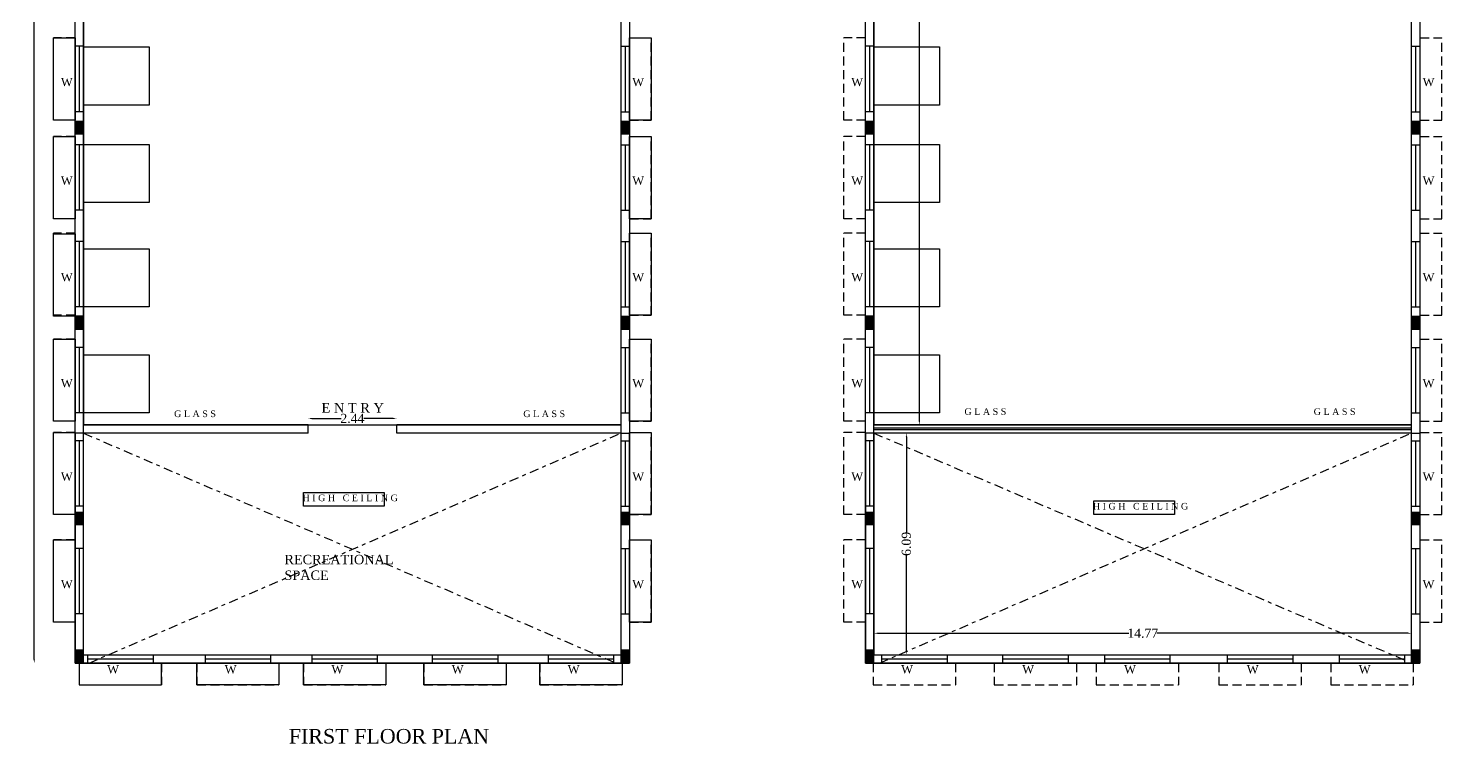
# Model space of a CAD drawing. Header units: metres. Extents: x 3520 to 17931, y 2577 to 6638.
# Drawn here: x 3549.74 to 3588.58, y 2623.7 to 2643.36 of the extents above; entities that cross this region are included whole.
import ezdxf

# ---------------------------------------------------------------- set-up
doc = ezdxf.new("R2010")
doc.units = ezdxf.units.M
doc.header["$MEASUREMENT"] = 0
doc.linetypes.add('DASHDOT2', pattern=[0.5, 0.25, -0.125, 0, -0.125])
doc.linetypes.add('DASHED2', pattern=[0.375, 0.25, -0.125])
for name, color, linetype in [('BLK_1_FLR_1_AC_ROOM_1', 7, 'Continuous'), ('BLK_1_FLR_1_BLT_UP_AREA', 7, 'Continuous'), ('BLK_1_FLR_1_CARPET_AREA', 7, 'Continuous'), ('BLK_1_FLR_1_CHAJJA', 7, 'Continuous'), ('BLK_1_FLR_1_EXIT_WIDTH_DOOR', 7, 'Continuous'), ('BLK_1_FLR_1_ROOM_1_LIGHT_VENTILATION_1', 7, 'Continuous'), ('BLK_1_FLR_1_ROOM_1_LIGHT_VENTILATION_2', 7, 'Continuous'), ('BLK_1_FLR_1_ROOM_1_LIGHT_VENTILATION_3', 7, 'Continuous'), ('BLK_1_FLR_1_ROOM_1_LIGHT_VENTILATION_4', 7, 'Continuous'), ('BLK_1_FLR_2_AC_ROOM_1', 7, 'Continuous'), ('BLK_1_FLR_2_BLT_UP_AREA', 7, 'Continuous'), ('BLK_1_FLR_2_BLT_UP_AREA_DEDUCT', 7, 'Continuous'), ('BLK_1_FLR_2_CARPET_AREA', 7, 'Continuous'), ('BLK_1_FLR_2_ROOM_1_LIGHT_VENTILATION_1', 7, 'Continuous'), ('BLK_1_FLR_2_ROOM_1_LIGHT_VENTILATION_2', 7, 'Continuous'), ('BLK_1_FLR_2_ROOM_1_LIGHT_VENTILATION_3', 7, 'Continuous'), ('BLK_1_FLR_2_ROOM_1_LIGHT_VENTILATION_4', 7, 'Continuous')]:
    doc.layers.add(name, color=color, linetype=linetype)
doc.styles.add('ANAND', font='times.ttf')
doc.styles.get("Standard").update_dxf_attribs({"font": 'times.ttf'})
doc.dimstyles.new('STANDARD$0', dxfattribs={"dimtxt": 0.25, "dimasz": 0.1, "dimexe": 2, "dimexo": 2, "dimgap": 0, "dimtad": 0, "dimzin": 0, "dimdsep": 46, "dimtxsty": 'ANAND', "dimcen": 0.0625, "dimdle": 2.5, "dimse1": 1, "dimse2": 1, "dimclrd": 2, "dimclre": 9, "dimadec": 0, "dimazin": 0, "dimtfac": 1, "dimtix": 1, "dimtofl": 0, "dimtmove": 2, "dimatfit": 3, "dimldrblk": 'OBLIQUE', "dimfxl": 0, "dimtolj": 1, "dimtzin": 0, "dimarcsym": 0})

# ---------------------------------------------------------------- blocks, each defined once
blk = doc.blocks.new('*D25')
at = {"color": 2, "lineweight": -2}
for p, q in [((3549.902, 2685.521), (3549.902, 2656.169)), ((3549.902, 2626.017), (3549.902, 2655.369))]:
    blk.add_line(p, q, dxfattribs=at)
at = {"color": 2}
for points in [[(3549.885, 2685.521), (3549.919, 2685.521), (3549.902, 2685.621)], [(3549.885, 2626.017), (3549.919, 2626.017), (3549.902, 2625.917)]]:
    blk.add_solid(points, dxfattribs=at)
at = {"layer": 'Defpoints', "color": 0}
for p in [(3552.273, 2685.621), (3549.902, 2625.917), (3552.273, 2625.917)]:
    blk.add_point(p, dxfattribs=at)
at = {"color": 0, "insert": (3549.902, 2655.769), "char_height": 0.25, "attachment_point": 5, "rotation": 90, "style": 'ANAND'}
blk.add_mtext('\\A1;59.70', dxfattribs=at)
blk = doc.blocks.new('_Oblique')
at = {"color": 0, "linetype": 'ByBlock', "lineweight": -2}
blk.add_line((-0.5, -0.5), (0.5, 0.5), dxfattribs=at)
blk = doc.blocks.new('*D42')
at = {"color": 2, "lineweight": -2}
for p, q in [((3573.869, 2632.137), (3573.869, 2629.499)), ((3573.869, 2626.247), (3573.869, 2628.885))]:
    blk.add_line(p, q, dxfattribs=at)
at = {"color": 2}
for points in [[(3573.852, 2632.137), (3573.885, 2632.137), (3573.869, 2632.237)], [(3573.852, 2626.247), (3573.885, 2626.247), (3573.869, 2626.147)]]:
    blk.add_solid(points, dxfattribs=at)
at = {"layer": 'Defpoints', "color": 0}
for p in [(3574.481, 2632.237), (3573.869, 2626.147), (3574.481, 2626.147)]:
    blk.add_point(p, dxfattribs=at)
at = {"color": 0, "insert": (3573.869, 2629.192), "char_height": 0.25, "attachment_point": 5, "rotation": 90, "style": 'ANAND'}
blk.add_mtext('\\A1;6.09', dxfattribs=at)
blk = doc.blocks.new('*D43')
at = {"color": 2, "lineweight": -2}
for p, q in [((3573.078, 2626.736), (3579.98, 2626.736)), ((3587.652, 2626.736), (3580.751, 2626.736))]:
    blk.add_line(p, q, dxfattribs=at)
at = {"color": 2}
for points in [[(3573.078, 2626.752), (3573.078, 2626.719), (3572.978, 2626.736)], [(3587.652, 2626.752), (3587.652, 2626.719), (3587.752, 2626.736)]]:
    blk.add_solid(points, dxfattribs=at)
at = {"layer": 'Defpoints', "color": 0}
for p in [(3572.978, 2626.615), (3587.752, 2626.736), (3587.752, 2626.615)]:
    blk.add_point(p, dxfattribs=at)
at = {"color": 0, "insert": (3580.365, 2626.736), "char_height": 0.25, "attachment_point": 5, "style": 'ANAND'}
blk.add_mtext('\\A1;14.77', dxfattribs=at)
blk = doc.blocks.new('*D44')
at = {"color": 2, "lineweight": -2}
for p, q in [((3574.226, 2682.653), (3574.226, 2658.008)), ((3574.226, 2632.566), (3574.226, 2657.211))]:
    blk.add_line(p, q, dxfattribs=at)
at = {"color": 2}
for points in [[(3574.209, 2682.653), (3574.243, 2682.653), (3574.226, 2682.753)], [(3574.209, 2632.566), (3574.243, 2632.566), (3574.226, 2632.466)]]:
    blk.add_solid(points, dxfattribs=at)
at = {"layer": 'Defpoints', "color": 0}
for p in [(3575.741, 2682.753), (3574.226, 2632.466), (3575.741, 2632.466)]:
    blk.add_point(p, dxfattribs=at)
at = {"color": 0, "insert": (3574.226, 2657.609), "char_height": 0.25, "attachment_point": 5, "rotation": 90, "style": 'ANAND'}
blk.add_mtext('\\A1;50.29', dxfattribs=at)
blk = doc.blocks.new('*D72')
at = {"layer": 'BLK_1_FLR_1_EXIT_WIDTH_DOOR', "color": 2, "lineweight": -2}
for p, q in [((3557.527, 2632.639), (3558.332, 2632.639)), ((3559.763, 2632.639), (3558.958, 2632.639))]:
    blk.add_line(p, q, dxfattribs=at)
at = {"layer": 'BLK_1_FLR_1_EXIT_WIDTH_DOOR', "color": 2}
for points in [[(3557.527, 2632.656), (3557.527, 2632.623), (3557.427, 2632.639)], [(3559.763, 2632.656), (3559.763, 2632.623), (3559.863, 2632.639)]]:
    blk.add_solid(points, dxfattribs=at)
at = {"layer": 'Defpoints', "color": 0}
for p in [(3557.427, 2632.466), (3559.863, 2632.639), (3559.863, 2632.466)]:
    blk.add_point(p, dxfattribs=at)
at = {"layer": 'BLK_1_FLR_1_EXIT_WIDTH_DOOR', "color": 0, "insert": (3558.645, 2632.639), "char_height": 0.25, "attachment_point": 5, "style": 'ANAND'}
blk.add_mtext('\\A1;2.44', dxfattribs=at)

msp = doc.modelspace()

# ---------------------------------------------------------------- hatches: boundary and pattern name
h = msp.add_hatch(color=256)
h.paths.add_polyline_path([(3551.258, 2640.823), (3551.144, 2640.823), (3551.144, 2640.557), (3551.258, 2640.557)])
h.paths.add_polyline_path([(3551.144, 2640.823), (3551.03, 2640.823), (3551.03, 2640.557), (3551.144, 2640.557)])
h.paths.add_polyline_path([(3551.258, 2640.557), (3551.144, 2640.557), (3551.144, 2640.442), (3551.258, 2640.442)])
h.paths.add_polyline_path([(3551.144, 2640.557), (3551.03, 2640.557), (3551.03, 2640.442), (3551.144, 2640.442)])
h = msp.add_hatch(color=256)
h.paths.add_polyline_path([(3566.26, 2640.823), (3566.146, 2640.823), (3566.146, 2640.557), (3566.26, 2640.557)])
h.paths.add_polyline_path([(3566.146, 2640.823), (3566.032, 2640.823), (3566.032, 2640.557), (3566.146, 2640.557)])
h.paths.add_polyline_path([(3566.26, 2640.557), (3566.146, 2640.557), (3566.146, 2640.442), (3566.26, 2640.442)])
h.paths.add_polyline_path([(3566.146, 2640.557), (3566.032, 2640.557), (3566.032, 2640.442), (3566.146, 2640.442)])
h = msp.add_hatch(color=256)
h.paths.add_polyline_path([(3572.978, 2640.823), (3572.864, 2640.823), (3572.864, 2640.557), (3572.978, 2640.557)])
h.paths.add_polyline_path([(3572.864, 2640.823), (3572.75, 2640.823), (3572.75, 2640.557), (3572.864, 2640.557)])
h.paths.add_polyline_path([(3572.978, 2640.557), (3572.864, 2640.557), (3572.864, 2640.443), (3572.978, 2640.443)])
h.paths.add_polyline_path([(3572.864, 2640.557), (3572.75, 2640.557), (3572.75, 2640.443), (3572.864, 2640.443)])
h = msp.add_hatch(color=256)
h.paths.add_polyline_path([(3587.981, 2640.823), (3587.866, 2640.823), (3587.866, 2640.557), (3587.981, 2640.557)])
h.paths.add_polyline_path([(3587.866, 2640.823), (3587.752, 2640.823), (3587.752, 2640.557), (3587.866, 2640.557)])
h.paths.add_polyline_path([(3587.981, 2640.557), (3587.866, 2640.557), (3587.866, 2640.443), (3587.981, 2640.443)])
h.paths.add_polyline_path([(3587.866, 2640.557), (3587.752, 2640.557), (3587.752, 2640.443), (3587.866, 2640.443)])
h = msp.add_hatch(color=256)
h.paths.add_polyline_path([(3551.258, 2635.451), (3551.144, 2635.451), (3551.144, 2635.185), (3551.258, 2635.185)])
h.paths.add_polyline_path([(3551.144, 2635.451), (3551.03, 2635.451), (3551.03, 2635.185), (3551.144, 2635.185)])
h.paths.add_polyline_path([(3551.258, 2635.185), (3551.144, 2635.185), (3551.144, 2635.07), (3551.258, 2635.07)])
h.paths.add_polyline_path([(3551.144, 2635.185), (3551.03, 2635.185), (3551.03, 2635.07), (3551.144, 2635.07)])
h = msp.add_hatch(color=256)
h.paths.add_polyline_path([(3566.26, 2635.451), (3566.146, 2635.451), (3566.146, 2635.185), (3566.26, 2635.185)])
h.paths.add_polyline_path([(3566.146, 2635.451), (3566.032, 2635.451), (3566.032, 2635.185), (3566.146, 2635.185)])
h.paths.add_polyline_path([(3566.26, 2635.185), (3566.146, 2635.185), (3566.146, 2635.07), (3566.26, 2635.07)])
h.paths.add_polyline_path([(3566.146, 2635.185), (3566.032, 2635.185), (3566.032, 2635.07), (3566.146, 2635.07)])
h = msp.add_hatch(color=256)
h.paths.add_polyline_path([(3572.978, 2635.451), (3572.864, 2635.451), (3572.864, 2635.185), (3572.978, 2635.185)])
h.paths.add_polyline_path([(3572.864, 2635.451), (3572.75, 2635.451), (3572.75, 2635.185), (3572.864, 2635.185)])
h.paths.add_polyline_path([(3572.978, 2635.185), (3572.864, 2635.185), (3572.864, 2635.07), (3572.978, 2635.07)])
h.paths.add_polyline_path([(3572.864, 2635.185), (3572.75, 2635.185), (3572.75, 2635.07), (3572.864, 2635.07)])
h = msp.add_hatch(color=256)
h.paths.add_polyline_path([(3587.981, 2635.451), (3587.867, 2635.451), (3587.867, 2635.185), (3587.981, 2635.185)])
h.paths.add_polyline_path([(3587.867, 2635.451), (3587.752, 2635.451), (3587.752, 2635.185), (3587.867, 2635.185)])
h.paths.add_polyline_path([(3587.981, 2635.185), (3587.867, 2635.185), (3587.867, 2635.07), (3587.981, 2635.07)])
h.paths.add_polyline_path([(3587.867, 2635.185), (3587.752, 2635.185), (3587.752, 2635.07), (3587.867, 2635.07)])
h = msp.add_hatch(color=256)
h.paths.add_polyline_path([(3551.258, 2630.079), (3551.144, 2630.079), (3551.144, 2629.812), (3551.258, 2629.812)])
h.paths.add_polyline_path([(3551.144, 2630.079), (3551.03, 2630.079), (3551.03, 2629.812), (3551.144, 2629.812)])
h.paths.add_polyline_path([(3551.258, 2629.812), (3551.144, 2629.812), (3551.144, 2629.698), (3551.258, 2629.698)])
h.paths.add_polyline_path([(3551.144, 2629.812), (3551.03, 2629.812), (3551.03, 2629.698), (3551.144, 2629.698)])
h = msp.add_hatch(color=256)
h.paths.add_polyline_path([(3566.26, 2630.079), (3566.146, 2630.079), (3566.146, 2629.812), (3566.26, 2629.812)])
h.paths.add_polyline_path([(3566.146, 2630.079), (3566.032, 2630.079), (3566.032, 2629.812), (3566.146, 2629.812)])
h.paths.add_polyline_path([(3566.26, 2629.812), (3566.146, 2629.812), (3566.146, 2629.698), (3566.26, 2629.698)])
h.paths.add_polyline_path([(3566.146, 2629.812), (3566.032, 2629.812), (3566.032, 2629.698), (3566.146, 2629.698)])
h = msp.add_hatch(color=256)
h.paths.add_polyline_path([(3572.978, 2630.079), (3572.864, 2630.079), (3572.864, 2629.813), (3572.978, 2629.813)])
h.paths.add_polyline_path([(3572.864, 2630.079), (3572.75, 2630.079), (3572.75, 2629.813), (3572.864, 2629.813)])
h.paths.add_polyline_path([(3572.978, 2629.813), (3572.864, 2629.813), (3572.864, 2629.698), (3572.978, 2629.698)])
h.paths.add_polyline_path([(3572.864, 2629.813), (3572.75, 2629.813), (3572.75, 2629.698), (3572.864, 2629.698)])
h = msp.add_hatch(color=256)
h.paths.add_polyline_path([(3572.978, 2630.079), (3572.864, 2630.079), (3572.864, 2629.812), (3572.978, 2629.812)])
h.paths.add_polyline_path([(3572.864, 2630.079), (3572.75, 2630.079), (3572.75, 2629.812), (3572.864, 2629.812)])
h.paths.add_polyline_path([(3572.978, 2629.812), (3572.864, 2629.812), (3572.864, 2629.698), (3572.978, 2629.698)])
h.paths.add_polyline_path([(3572.864, 2629.812), (3572.75, 2629.812), (3572.75, 2629.698), (3572.864, 2629.698)])
h = msp.add_hatch(color=256)
h.paths.add_polyline_path([(3587.981, 2630.079), (3587.867, 2630.079), (3587.867, 2629.813), (3587.981, 2629.813)])
h.paths.add_polyline_path([(3587.867, 2630.079), (3587.752, 2630.079), (3587.752, 2629.813), (3587.867, 2629.813)])
h.paths.add_polyline_path([(3587.981, 2629.813), (3587.867, 2629.813), (3587.867, 2629.698), (3587.981, 2629.698)])
h.paths.add_polyline_path([(3587.867, 2629.813), (3587.752, 2629.813), (3587.752, 2629.698), (3587.867, 2629.698)])
h = msp.add_hatch(color=256)
h.paths.add_polyline_path([(3551.258, 2626.297), (3551.144, 2626.297), (3551.144, 2626.031), (3551.258, 2626.031)])
h.paths.add_polyline_path([(3551.144, 2626.297), (3551.03, 2626.297), (3551.03, 2626.031), (3551.144, 2626.031)])
h.paths.add_polyline_path([(3551.258, 2626.031), (3551.144, 2626.031), (3551.144, 2625.917), (3551.258, 2625.917)])
h.paths.add_polyline_path([(3551.144, 2626.031), (3551.03, 2626.031), (3551.03, 2625.917), (3551.144, 2625.917)])
h = msp.add_hatch(color=256)
h.paths.add_polyline_path([(3566.26, 2626.297), (3566.146, 2626.297), (3566.146, 2626.031), (3566.26, 2626.031)])
h.paths.add_polyline_path([(3566.146, 2626.297), (3566.032, 2626.297), (3566.032, 2626.031), (3566.146, 2626.031)])
h.paths.add_polyline_path([(3566.26, 2626.031), (3566.146, 2626.031), (3566.146, 2625.917), (3566.26, 2625.917)])
h.paths.add_polyline_path([(3566.146, 2626.031), (3566.032, 2626.031), (3566.032, 2625.917), (3566.146, 2625.917)])
h = msp.add_hatch(color=256)
h.paths.add_polyline_path([(3572.978, 2626.298), (3572.864, 2626.298), (3572.864, 2626.031), (3572.978, 2626.031)])
h.paths.add_polyline_path([(3572.864, 2626.298), (3572.75, 2626.298), (3572.75, 2626.031), (3572.864, 2626.031)])
h.paths.add_polyline_path([(3572.978, 2626.031), (3572.864, 2626.031), (3572.864, 2625.917), (3572.978, 2625.917)])
h.paths.add_polyline_path([(3572.864, 2626.031), (3572.75, 2626.031), (3572.75, 2625.917), (3572.864, 2625.917)])
h = msp.add_hatch(color=256)
h.paths.add_polyline_path([(3587.981, 2626.298), (3587.866, 2626.298), (3587.866, 2626.031), (3587.981, 2626.031)])
h.paths.add_polyline_path([(3587.866, 2626.298), (3587.752, 2626.298), (3587.752, 2626.031), (3587.866, 2626.031)])
h.paths.add_polyline_path([(3587.981, 2626.031), (3587.866, 2626.031), (3587.866, 2625.917), (3587.981, 2625.917)])
h.paths.add_polyline_path([(3587.866, 2626.031), (3587.752, 2626.031), (3587.752, 2625.917), (3587.866, 2625.917)])

# ---------------------------------------------------------------- linework, layer by layer
for p, q in [((3551.03, 2632.237), (3551.03, 2685.621)), ((3566.26, 2685.621), (3566.26, 2632.237)), ((3572.75, 2632.237), (3572.75, 2685.621)), ((3587.981, 2685.621), (3587.981, 2632.237)), ((3551.258, 2632.237), (3551.258, 2685.393)), ((3572.978, 2632.237), (3572.978, 2685.393)), ((3566.032, 2632.237), (3566.032, 2679.072)), ((3587.752, 2632.237), (3587.752, 2679.072)), ((3587.752, 2632.238), (3587.752, 2679.072)), ((3551.258, 2642.869), (3551.03, 2642.869)), ((3551.144, 2641.069), (3551.144, 2642.869)), ((3566.032, 2642.869), (3566.26, 2642.869)), ((3566.146, 2641.069), (3566.146, 2642.869)), ((3572.978, 2642.869), (3572.75, 2642.869)), ((3572.864, 2641.069), (3572.864, 2642.869)), ((3587.752, 2642.869), (3587.981, 2642.869)), ((3587.866, 2641.069), (3587.866, 2642.869)), ((3551.258, 2641.069), (3551.03, 2641.069)), ((3566.032, 2641.069), (3566.26, 2641.069)), ((3572.978, 2641.069), (3572.75, 2641.069)), ((3587.752, 2641.069), (3587.981, 2641.069)), ((3551.258, 2640.16), (3551.03, 2640.16)), ((3551.144, 2638.36), (3551.144, 2640.16)), ((3566.032, 2640.16), (3566.26, 2640.16)), ((3566.146, 2638.36), (3566.146, 2640.16)), ((3572.978, 2640.16), (3572.75, 2640.16)), ((3572.864, 2638.36), (3572.864, 2640.16)), ((3587.752, 2640.16), (3587.981, 2640.16)), ((3587.866, 2638.36), (3587.866, 2640.16)), ((3551.258, 2638.36), (3551.03, 2638.36)), ((3566.032, 2638.36), (3566.26, 2638.36)), ((3572.978, 2638.36), (3572.75, 2638.36)), ((3587.752, 2638.36), (3587.981, 2638.36)), ((3551.258, 2637.505), (3551.03, 2637.505)), ((3551.144, 2635.705), (3551.144, 2637.505)), ((3566.032, 2637.505), (3566.26, 2637.505)), ((3566.146, 2635.705), (3566.146, 2637.505)), ((3572.978, 2637.505), (3572.75, 2637.505)), ((3572.864, 2635.705), (3572.864, 2637.505)), ((3587.752, 2637.505), (3587.981, 2637.505)), ((3587.866, 2635.705), (3587.866, 2637.505)), ((3551.258, 2635.705), (3551.03, 2635.705)), ((3566.032, 2635.705), (3566.26, 2635.705)), ((3572.978, 2635.705), (3572.75, 2635.705)), ((3587.752, 2635.705), (3587.981, 2635.705)), ((3551.258, 2635.451), (3551.03, 2635.451)), ((3551.258, 2635.451), (3551.03, 2635.451)), ((3566.032, 2635.451), (3566.26, 2635.451)), ((3572.978, 2635.451), (3572.75, 2635.451)), ((3572.978, 2635.451), (3572.75, 2635.451)), ((3572.978, 2635.451), (3572.75, 2635.451)), ((3587.752, 2635.451), (3587.981, 2635.451)), ((3587.752, 2635.451), (3587.981, 2635.451)), ((3551.258, 2634.591), (3551.03, 2634.591)), ((3551.144, 2632.791), (3551.144, 2634.591)), ((3566.032, 2634.591), (3566.26, 2634.591)), ((3566.146, 2632.791), (3566.146, 2634.591)), ((3572.978, 2634.591), (3572.75, 2634.591)), ((3572.864, 2632.791), (3572.864, 2634.591)), ((3587.752, 2634.591), (3587.981, 2634.591)), ((3587.866, 2632.791), (3587.866, 2634.591)), ((3551.258, 2632.791), (3551.03, 2632.791)), ((3566.032, 2632.791), (3566.26, 2632.791)), ((3572.978, 2632.791), (3572.75, 2632.791)), ((3587.752, 2632.791), (3587.981, 2632.791)), ((3557.427, 2632.466), (3551.258, 2632.466)), ((3557.427, 2632.237), (3557.427, 2632.466)), ((3566.032, 2632.466), (3559.863, 2632.466)), ((3559.863, 2632.237), (3559.863, 2632.466)), ((3587.752, 2632.466), (3572.978, 2632.466)), ((3551.258, 2632.237), (3551.03, 2632.237)), ((3551.03, 2632.237), (3551.03, 2625.917)), ((3551.258, 2632.237), (3551.03, 2632.237)), ((3551.258, 2632.026), (3551.03, 2632.026)), ((3551.144, 2630.226), (3551.144, 2632.026)), ((3557.427, 2632.237), (3551.258, 2632.237)), ((3551.258, 2625.917), (3551.258, 2632.237)), ((3566.032, 2632.237), (3559.863, 2632.237)), ((3566.032, 2632.237), (3566.26, 2632.237)), ((3566.032, 2625.917), (3566.032, 2632.237)), ((3566.032, 2632.026), (3566.26, 2632.026)), ((3566.146, 2630.226), (3566.146, 2632.026)), ((3566.26, 2632.237), (3566.26, 2625.917)), ((3572.978, 2632.237), (3572.75, 2632.237)), ((3572.75, 2632.237), (3572.75, 2625.917)), ((3572.978, 2632.237), (3572.75, 2632.237)), ((3572.978, 2632.237), (3572.75, 2632.237)), ((3572.978, 2632.026), (3572.75, 2632.026)), ((3572.864, 2630.226), (3572.864, 2632.026)), ((3587.752, 2632.377), (3572.978, 2632.377)), ((3587.752, 2632.326), (3572.978, 2632.326)), ((3587.752, 2632.237), (3572.978, 2632.237)), ((3572.978, 2625.917), (3572.978, 2632.237)), ((3587.752, 2632.237), (3587.981, 2632.237)), ((3587.752, 2625.917), (3587.752, 2632.237)), ((3587.752, 2632.237), (3587.981, 2632.237)), ((3587.752, 2632.026), (3587.981, 2632.026)), ((3587.866, 2630.226), (3587.866, 2632.026)), ((3587.981, 2632.237), (3587.981, 2625.917)), ((3551.258, 2630.226), (3551.03, 2630.226)), ((3566.032, 2630.226), (3566.26, 2630.226)), ((3572.978, 2630.226), (3572.75, 2630.226)), ((3587.752, 2630.226), (3587.981, 2630.226)), ((3551.258, 2629.069), (3551.03, 2629.069)), ((3551.144, 2627.269), (3551.144, 2629.069)), ((3566.032, 2629.069), (3566.26, 2629.069)), ((3566.146, 2627.269), (3566.146, 2629.069)), ((3572.978, 2629.069), (3572.75, 2629.069)), ((3572.864, 2627.269), (3572.864, 2629.069)), ((3587.752, 2629.069), (3587.981, 2629.069)), ((3587.866, 2627.269), (3587.866, 2629.069)), ((3551.258, 2627.269), (3551.03, 2627.269)), ((3566.032, 2627.269), (3566.26, 2627.269)), ((3572.978, 2627.269), (3572.75, 2627.269)), ((3587.752, 2627.269), (3587.981, 2627.269)), ((3551.258, 2625.917), (3551.03, 2625.917)), ((3551.03, 2625.917), (3566.26, 2625.917)), ((3551.258, 2625.917), (3551.03, 2625.917)), ((3551.258, 2626.145), (3566.26, 2626.145)), ((3551.368, 2626.145), (3551.368, 2625.917)), ((3551.368, 2626.031), (3553.168, 2626.031)), ((3553.168, 2626.145), (3553.168, 2625.917)), ((3554.598, 2626.145), (3554.598, 2625.917)), ((3554.598, 2626.031), (3556.398, 2626.031)), ((3556.398, 2626.145), (3556.398, 2625.917)), ((3557.53, 2626.145), (3557.53, 2625.917)), ((3557.53, 2626.031), (3559.33, 2626.031)), ((3559.33, 2626.145), (3559.33, 2625.917)), ((3560.838, 2626.145), (3560.838, 2625.917)), ((3560.838, 2626.031), (3562.638, 2626.031)), ((3562.638, 2626.145), (3562.638, 2625.917)), ((3564.024, 2626.145), (3564.024, 2625.917)), ((3564.024, 2626.031), (3565.824, 2626.031)), ((3565.824, 2626.145), (3565.824, 2625.917)), ((3566.26, 2625.917), (3566.032, 2625.917)), ((3566.26, 2625.917), (3566.032, 2625.917)), ((3572.978, 2625.917), (3572.75, 2625.917)), ((3572.75, 2625.917), (3587.981, 2625.917)), ((3572.978, 2625.917), (3572.75, 2625.917)), ((3572.978, 2625.917), (3572.75, 2625.917)), ((3572.978, 2626.147), (3587.981, 2626.147)), ((3573.188, 2626.145), (3573.188, 2625.917)), ((3573.188, 2626.031), (3574.988, 2626.031)), ((3574.988, 2626.145), (3574.988, 2625.917)), ((3576.514, 2626.145), (3576.514, 2625.917)), ((3576.514, 2626.031), (3578.314, 2626.031)), ((3578.314, 2626.145), (3578.314, 2625.917)), ((3579.313, 2626.145), (3579.313, 2625.917)), ((3579.313, 2626.031), (3581.113, 2626.031)), ((3581.113, 2626.145), (3581.113, 2625.917)), ((3582.685, 2626.145), (3582.685, 2625.917)), ((3582.685, 2626.031), (3584.485, 2626.031)), ((3584.485, 2626.145), (3584.485, 2625.917)), ((3585.762, 2626.145), (3585.762, 2625.917)), ((3585.762, 2626.031), (3587.562, 2626.031)), ((3587.562, 2626.145), (3587.562, 2625.917)), ((3587.981, 2625.917), (3587.752, 2625.917)), ((3587.981, 2625.917), (3587.752, 2625.917)), ((3587.981, 2625.917), (3587.752, 2625.917))]:
    msp.add_line(p, q)
at = {"linetype": 'DASHED2'}
for p, q in [((3550.43, 2640.839), (3550.43, 2643.099)), ((3551.03, 2643.099), (3550.43, 2643.099)), ((3566.26, 2643.099), (3566.86, 2643.099)), ((3566.86, 2640.839), (3566.86, 2643.099)), ((3572.15, 2640.839), (3572.15, 2643.099)), ((3572.75, 2643.099), (3572.15, 2643.099)), ((3587.981, 2643.099), (3588.581, 2643.099)), ((3588.581, 2640.839), (3588.581, 2643.099)), ((3551.03, 2640.839), (3550.43, 2640.839)), ((3566.26, 2640.839), (3566.86, 2640.839)), ((3572.75, 2640.839), (3572.15, 2640.839)), ((3587.981, 2640.839), (3588.581, 2640.839)), ((3550.43, 2638.13), (3550.43, 2640.39)), ((3551.03, 2640.39), (3550.43, 2640.39)), ((3566.26, 2640.39), (3566.86, 2640.39)), ((3566.86, 2638.13), (3566.86, 2640.39)), ((3572.15, 2638.13), (3572.15, 2640.39)), ((3572.75, 2640.39), (3572.15, 2640.39)), ((3587.981, 2640.39), (3588.581, 2640.39)), ((3588.581, 2638.13), (3588.581, 2640.39)), ((3551.03, 2638.13), (3550.43, 2638.13)), ((3566.26, 2638.13), (3566.86, 2638.13)), ((3572.75, 2638.13), (3572.15, 2638.13)), ((3587.981, 2638.13), (3588.581, 2638.13)), ((3550.43, 2635.475), (3550.43, 2637.735)), ((3551.03, 2637.735), (3550.43, 2637.735)), ((3566.26, 2637.735), (3566.86, 2637.735)), ((3566.86, 2635.475), (3566.86, 2637.735)), ((3572.15, 2635.475), (3572.15, 2637.735)), ((3572.75, 2637.735), (3572.15, 2637.735)), ((3587.981, 2637.735), (3588.581, 2637.735)), ((3588.581, 2635.475), (3588.581, 2637.735)), ((3551.03, 2635.475), (3550.43, 2635.475)), ((3566.26, 2635.475), (3566.86, 2635.475)), ((3572.75, 2635.475), (3572.15, 2635.475)), ((3587.981, 2635.475), (3588.581, 2635.475)), ((3550.43, 2632.561), (3550.43, 2634.821)), ((3551.03, 2634.821), (3550.43, 2634.821)), ((3566.26, 2634.821), (3566.86, 2634.821)), ((3566.86, 2632.561), (3566.86, 2634.821)), ((3572.15, 2632.561), (3572.15, 2634.821)), ((3572.75, 2634.821), (3572.15, 2634.821)), ((3587.981, 2634.821), (3588.581, 2634.821)), ((3588.581, 2632.561), (3588.581, 2634.821)), ((3551.03, 2632.561), (3550.43, 2632.561)), ((3566.26, 2632.561), (3566.86, 2632.561)), ((3572.75, 2632.561), (3572.15, 2632.561)), ((3587.981, 2632.561), (3588.581, 2632.561)), ((3550.43, 2629.996), (3550.43, 2632.256)), ((3551.03, 2632.256), (3550.43, 2632.256)), ((3566.26, 2632.256), (3566.86, 2632.256)), ((3566.86, 2629.996), (3566.86, 2632.256)), ((3572.15, 2629.996), (3572.15, 2632.256)), ((3572.75, 2632.256), (3572.15, 2632.256)), ((3587.981, 2632.256), (3588.581, 2632.256)), ((3588.581, 2629.996), (3588.581, 2632.256)), ((3551.03, 2629.996), (3550.43, 2629.996)), ((3566.26, 2629.996), (3566.86, 2629.996)), ((3572.75, 2629.996), (3572.15, 2629.996)), ((3587.981, 2629.996), (3588.581, 2629.996)), ((3550.43, 2627.039), (3550.43, 2629.299)), ((3551.03, 2629.299), (3550.43, 2629.299)), ((3566.26, 2629.299), (3566.86, 2629.299)), ((3566.86, 2627.039), (3566.86, 2629.299)), ((3572.15, 2627.039), (3572.15, 2629.299)), ((3572.75, 2629.299), (3572.15, 2629.299)), ((3587.981, 2629.299), (3588.581, 2629.299)), ((3588.581, 2627.039), (3588.581, 2629.299)), ((3551.03, 2627.039), (3550.43, 2627.039)), ((3566.26, 2627.039), (3566.86, 2627.039)), ((3572.75, 2627.039), (3572.15, 2627.039)), ((3587.981, 2627.039), (3588.581, 2627.039)), ((3551.138, 2625.917), (3551.138, 2625.317)), ((3553.398, 2625.917), (3553.398, 2625.317)), ((3554.368, 2625.917), (3554.368, 2625.317)), ((3556.628, 2625.917), (3556.628, 2625.317)), ((3557.3, 2625.917), (3557.3, 2625.317)), ((3559.56, 2625.917), (3559.56, 2625.317)), ((3560.608, 2625.917), (3560.608, 2625.317)), ((3562.868, 2625.917), (3562.868, 2625.317)), ((3563.794, 2625.917), (3563.794, 2625.317)), ((3566.054, 2625.917), (3566.054, 2625.317)), ((3572.958, 2625.917), (3572.958, 2625.317)), ((3575.218, 2625.917), (3575.218, 2625.317)), ((3576.284, 2625.917), (3576.284, 2625.317)), ((3578.544, 2625.917), (3578.544, 2625.317)), ((3579.083, 2625.917), (3579.083, 2625.317)), ((3581.343, 2625.917), (3581.343, 2625.317)), ((3582.455, 2625.917), (3582.455, 2625.317)), ((3584.715, 2625.917), (3584.715, 2625.317)), ((3585.532, 2625.917), (3585.532, 2625.317)), ((3587.792, 2625.917), (3587.792, 2625.317)), ((3551.138, 2625.317), (3553.398, 2625.317)), ((3554.368, 2625.317), (3556.628, 2625.317)), ((3557.3, 2625.317), (3559.56, 2625.317)), ((3560.608, 2625.317), (3562.868, 2625.317)), ((3563.794, 2625.317), (3566.054, 2625.317)), ((3572.958, 2625.317), (3575.218, 2625.317)), ((3576.284, 2625.317), (3578.544, 2625.317)), ((3579.083, 2625.317), (3581.343, 2625.317)), ((3582.455, 2625.317), (3584.715, 2625.317)), ((3585.532, 2625.317), (3587.792, 2625.317))]:
    msp.add_line(p, q, dxfattribs=at)
at = {"linetype": 'DASHDOT2'}
for p, q in [((3551.258, 2632.237), (3565.88, 2625.917)), ((3551.41, 2625.917), (3566.032, 2632.237)), ((3572.978, 2632.237), (3587.6, 2625.982)), ((3573.131, 2625.917), (3587.752, 2632.237))]:
    msp.add_line(p, q, dxfattribs=at)
for points in [[(3551.03, 2685.621), (3566.26, 2685.621), (3566.26, 2625.917), (3551.03, 2625.917)], [(3557.299, 2630.603), (3559.52, 2630.603), (3559.52, 2630.23), (3557.299, 2630.23)], [(3579.019, 2630.374), (3581.24, 2630.374), (3581.24, 2630.001), (3579.019, 2630.001)]]:
    msp.add_lwpolyline(points, close=True)
at = {"layer": 'BLK_1_FLR_1_AC_ROOM_1', "color": 2}
msp.add_lwpolyline([(3551.258, 2632.466), (3566.032, 2632.466), (3566.032, 2672.623), (3551.258, 2672.623)], close=True, dxfattribs=at)
at = {"layer": 'BLK_1_FLR_1_BLT_UP_AREA', "color": 18}
msp.add_lwpolyline([(3566.26, 2625.917), (3551.03, 2625.917), (3551.03, 2685.621), (3566.26, 2685.621)], close=True, dxfattribs=at)
at = {"layer": 'BLK_1_FLR_1_CARPET_AREA', "color": 18}
msp.add_lwpolyline([(3566.032, 2672.623), (3551.258, 2672.623), (3551.258, 2632.466), (3566.032, 2632.466)], close=True, dxfattribs=at)
at = {"layer": 'BLK_1_FLR_1_CHAJJA', "color": 6}
for points in [[(3550.43, 2643.099), (3551.03, 2643.099), (3551.03, 2640.839), (3550.43, 2640.839)], [(3566.26, 2643.099), (3566.86, 2643.099), (3566.86, 2640.839), (3566.26, 2640.839)], [(3550.43, 2640.39), (3551.03, 2640.39), (3551.03, 2638.13), (3550.43, 2638.13)], [(3566.26, 2640.39), (3566.86, 2640.39), (3566.86, 2638.13), (3566.26, 2638.13)], [(3550.43, 2637.711), (3551.03, 2637.711), (3551.03, 2635.451), (3550.43, 2635.451)], [(3566.26, 2637.735), (3566.86, 2637.735), (3566.86, 2635.475), (3566.26, 2635.475)], [(3550.43, 2634.821), (3551.03, 2634.821), (3551.03, 2632.561), (3550.43, 2632.561)], [(3566.26, 2634.821), (3566.86, 2634.821), (3566.86, 2632.561), (3566.26, 2632.561)], [(3550.43, 2632.256), (3551.03, 2632.256), (3551.03, 2629.996), (3550.43, 2629.996)], [(3566.26, 2632.256), (3566.86, 2632.256), (3566.86, 2629.996), (3566.26, 2629.996)], [(3550.43, 2629.299), (3551.03, 2629.299), (3551.03, 2627.039), (3550.43, 2627.039)], [(3566.26, 2629.299), (3566.86, 2629.299), (3566.86, 2627.039), (3566.26, 2627.039)], [(3551.138, 2625.317), (3553.398, 2625.317), (3553.398, 2625.917), (3551.138, 2625.917)], [(3554.368, 2625.917), (3556.628, 2625.917), (3556.628, 2625.317), (3554.368, 2625.317)], [(3557.3, 2625.917), (3559.56, 2625.917), (3559.56, 2625.317), (3557.3, 2625.317)], [(3560.608, 2625.917), (3562.868, 2625.917), (3562.868, 2625.317), (3560.608, 2625.317)], [(3563.794, 2625.917), (3566.054, 2625.917), (3566.054, 2625.317), (3563.794, 2625.317)]]:
    msp.add_lwpolyline(points, close=True, dxfattribs=at)
at = {"layer": 'BLK_1_FLR_1_ROOM_1_LIGHT_VENTILATION_1', "color": 2}
msp.add_lwpolyline([(3551.258, 2634.391), (3553.058, 2634.391), (3553.058, 2632.791), (3551.258, 2632.791)], close=True, dxfattribs=at)
at = {"layer": 'BLK_1_FLR_1_ROOM_1_LIGHT_VENTILATION_2', "color": 2}
msp.add_lwpolyline([(3551.258, 2637.305), (3553.058, 2637.305), (3553.058, 2635.705), (3551.258, 2635.705)], close=True, dxfattribs=at)
at = {"layer": 'BLK_1_FLR_1_ROOM_1_LIGHT_VENTILATION_3', "color": 2}
msp.add_lwpolyline([(3551.258, 2640.171), (3553.058, 2640.171), (3553.058, 2638.571), (3551.258, 2638.571)], close=True, dxfattribs=at)
at = {"layer": 'BLK_1_FLR_1_ROOM_1_LIGHT_VENTILATION_4', "color": 2}
msp.add_lwpolyline([(3551.258, 2642.849), (3553.058, 2642.849), (3553.058, 2641.249), (3551.258, 2641.249)], close=True, dxfattribs=at)
at = {"layer": 'BLK_1_FLR_2_AC_ROOM_1', "color": 2}
msp.add_lwpolyline([(3587.752, 2672.623), (3572.978, 2672.623), (3572.978, 2632.466), (3587.752, 2632.466)], close=True, dxfattribs=at)
at = {"layer": 'BLK_1_FLR_2_BLT_UP_AREA', "color": 18}
msp.add_lwpolyline([(3587.981, 2625.917), (3572.75, 2625.917), (3572.75, 2685.621), (3587.981, 2685.621)], close=True, dxfattribs=at)
at = {"layer": 'BLK_1_FLR_2_BLT_UP_AREA_DEDUCT', "color": 18}
msp.add_lwpolyline([(3572.978, 2626.147), (3587.752, 2626.147), (3587.752, 2632.237), (3572.978, 2632.237)], close=True, dxfattribs=at)
at = {"layer": 'BLK_1_FLR_2_CARPET_AREA', "color": 18}
msp.add_lwpolyline([(3587.752, 2672.623), (3572.978, 2672.623), (3572.978, 2632.466), (3587.752, 2632.466)], close=True, dxfattribs=at)
at = {"layer": 'BLK_1_FLR_2_ROOM_1_LIGHT_VENTILATION_1', "color": 2}
msp.add_lwpolyline([(3572.978, 2634.391), (3574.778, 2634.391), (3574.778, 2632.791), (3572.978, 2632.791)], close=True, dxfattribs=at)
at = {"layer": 'BLK_1_FLR_2_ROOM_1_LIGHT_VENTILATION_2', "color": 2}
msp.add_lwpolyline([(3572.978, 2637.305), (3574.778, 2637.305), (3574.778, 2635.705), (3572.978, 2635.705)], close=True, dxfattribs=at)
at = {"layer": 'BLK_1_FLR_2_ROOM_1_LIGHT_VENTILATION_3', "color": 2}
msp.add_lwpolyline([(3572.978, 2640.171), (3574.778, 2640.171), (3574.778, 2638.571), (3572.978, 2638.571)], close=True, dxfattribs=at)
at = {"layer": 'BLK_1_FLR_2_ROOM_1_LIGHT_VENTILATION_4', "color": 2}
msp.add_lwpolyline([(3572.978, 2642.849), (3574.778, 2642.849), (3574.778, 2641.249), (3572.978, 2641.249)], close=True, dxfattribs=at)

# ---------------------------------------------------------------- texts
for s, height, p in [('W', 0.23, (3550.633, 2641.771)), ('W', 0.23, (3572.353, 2641.771)), ('W', 0.23, (3550.633, 2639.062)), ('W', 0.23, (3572.353, 2639.062)), ('W', 0.23, (3550.633, 2636.407)), ('W', 0.23, (3572.353, 2636.407)), ('W', 0.23, (3550.633, 2633.493)), ('W', 0.23, (3572.353, 2633.493)), ('W', 0.23, (3550.633, 2630.928)), ('W', 0.23, (3572.353, 2630.928)), ('W', 0.23, (3550.633, 2627.971)), ('W', 0.23, (3572.353, 2627.971)), ('FIRST FLOOR PLAN', 0.4, (3556.897, 2623.705))]:
    msp.add_text(s, height=height).set_placement(p)
for p in [(3566.335, 2641.771), (3588.055, 2641.771), (3566.335, 2639.062), (3588.055, 2639.062), (3566.335, 2636.407), (3588.055, 2636.407), (3566.335, 2633.493), (3588.055, 2633.493), (3566.335, 2630.928), (3588.055, 2630.928), (3566.335, 2627.971), (3588.055, 2627.971), (3551.905, 2625.63), (3555.135, 2625.63), (3558.067, 2625.63), (3561.374, 2625.63), (3564.561, 2625.63), (3573.725, 2625.63), (3577.051, 2625.63), (3579.85, 2625.63), (3583.222, 2625.63), (3586.299, 2625.63)]:
    msp.add_text('W', height=0.23, rotation=360).set_placement(p)
for s, insert, char_height, width, attachment_point in [('{\\W6.86439;  }G L A S S', (3552.799, 2632.859), 0.18255, 2.94966, 1), ('{\\W5.212388; }E N T R Y ', (3557.281, 2633.062), 0.26201, 2.67101, 1), ('G L A S S', (3564.491, 2632.859), 0.1826, 2.94966, 3), ('{\\W6.86439;  }G L A S S', (3574.519, 2632.919), 0.18255, 2.94966, 1), ('G L A S S', (3586.211, 2632.919), 0.1826, 2.94966, 3), ('H I G H   C E I L I N G', (3559.893, 2630.548), 0.18255, 2.94966, 3), ('H I G H   C E I L I N G', (3581.613, 2630.319), 0.18255, 2.94966, 3), ('RECREATIONAL SPACE ', (3556.778, 2628.891), 0.25876, 3.52392, 1)]:
    msp.add_mtext(s, dxfattribs=dict(insert=insert, char_height=char_height, width=width, attachment_point=attachment_point))

# ---------------------------------------------------------------- dimensions: what is measured, and where the dimension line sits
for base, p1, p2, override, picture, middle in [((3549.902, 2625.917), (3552.273, 2685.621), (3552.273, 2625.917), {"dimfxl": 0.18}, '*D25', (3549.902, 2655.769)), ((3574.226, 2632.466), (3575.741, 2682.753), (3575.741, 2632.466), {"dimfxl": 3, "dimfxlon": 1}, '*D44', (3574.226, 2657.609)), ((3573.869, 2626.147), (3574.481, 2632.237), (3574.481, 2626.147), {"dimfxl": 3, "dimfxlon": 1}, '*D42', (3573.869, 2629.192))]:
    dim = msp.add_linear_dim(base=base, p1=p1, p2=p2, angle=90, dimstyle='STANDARD$0', override=override)
    dim.commit()
    dim.dimension.update_dxf_attribs({"geometry": picture, "text_midpoint": middle})
dim = msp.add_linear_dim(base=(3587.752, 2626.736), p1=(3572.978, 2626.615), p2=(3587.752, 2626.615), dimstyle='STANDARD$0', override={"dimfxl": 3, "dimfxlon": 1})
dim.commit()
dim.dimension.update_dxf_attribs({"geometry": '*D43', "text_midpoint": (3580.365, 2626.736)})
at = {"layer": 'BLK_1_FLR_1_EXIT_WIDTH_DOOR', "color": 2}
dim = msp.add_linear_dim(base=(3559.863, 2632.639), p1=(3557.427, 2632.466), p2=(3559.863, 2632.466), dimstyle='STANDARD$0', dxfattribs=at)
dim.commit()
dim.dimension.update_dxf_attribs({"geometry": '*D72', "text_midpoint": (3558.645, 2632.639)})

doc.saveas('drawing.dxf')
